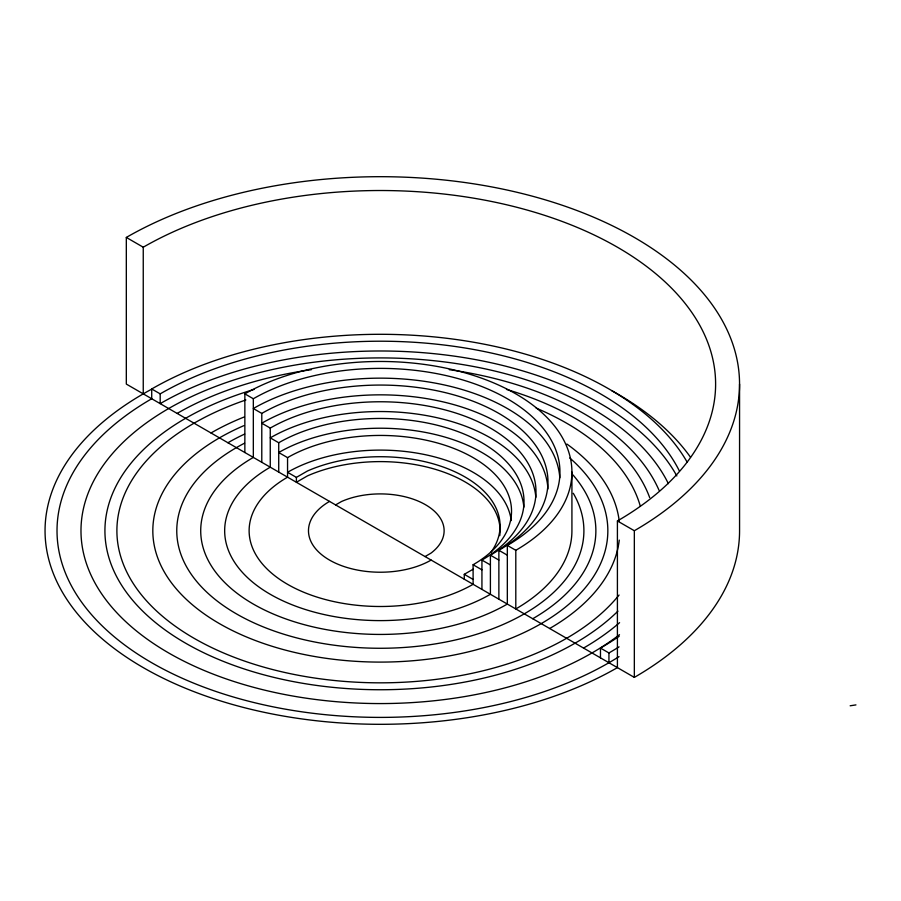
<?xml version="1.0" encoding="UTF-8"?>
<svg xmlns="http://www.w3.org/2000/svg" width="901" height="901" viewBox="0 0 901 901"><rect width="100%" height="100%" fill="white"/><g stroke="black" fill="none" stroke-linecap="round" stroke-linejoin="round"><path stroke-width="1.35" d="M511.216 520.587A131.208 75.752 0 0 0 426.297 454.904A131.208 75.752 0 0 0 287.554 472.293L296.384 477.384L307.432 471.009A119.743 69.129 0 0 1 453.226 471.009A119.743 69.129 0 0 1 490.955 552.313M335.611 504.92L341.49 501.519A63.791 36.828 0 0 1 425.441 504.695A63.791 36.828 0 0 1 430.937 553.158L425.058 556.559M464.274 579.208L464.274 574.32L473.115 569.218M850.161 705.787L855.95 704.897M739.563 384.085L739.563 530.745A359.229 207.399 0 0 1 634.338 677.394L126.32 384.085L126.32 237.436L143.248 247.212A335.285 193.569 0 0 1 617.41 247.212A335.285 193.569 0 0 1 617.41 520.958L617.41 667.618A335.285 193.569 0 0 1 139.295 665.287A335.285 193.569 0 0 1 151.368 389.333M617.41 520.958L634.338 530.734L634.338 677.394M244.858 452.527L244.858 393.861L253.327 398.749A179.614 103.694 0 0 1 507.331 398.749A179.614 103.694 0 0 1 507.331 545.409L507.331 604.064A179.614 103.694 0 0 1 253.327 604.064A179.614 103.694 0 0 1 253.327 457.415L253.327 398.749M507.331 545.409L515.8 550.297L515.8 608.952A191.586 110.609 0 0 0 571.921 530.745L571.921 472.079M498.872 599.176L498.872 550.297A167.642 96.79 0 0 0 498.872 413.413A167.642 96.79 0 0 0 261.786 413.413L253.327 408.525A179.614 103.694 0 0 1 445.815 385.29A179.614 103.694 0 0 1 559.803 477.812M498.872 550.297L507.331 555.185M270.255 428.088L270.255 467.191A155.67 89.875 0 0 0 270.255 594.288A155.67 89.875 0 0 0 490.403 594.288L490.403 555.185A155.67 89.875 0 0 0 490.403 428.088A155.67 89.875 0 0 0 270.255 428.088L261.786 423.2A167.642 96.79 0 0 1 442.357 401.711A167.642 96.79 0 0 1 547.909 488.984M490.403 555.185L498.872 560.073M481.934 589.4L481.934 560.073A143.687 82.96 0 0 0 481.934 442.751A143.687 82.96 0 0 0 278.724 442.751L270.255 437.863A155.67 89.875 0 0 1 436.58 417.613A155.67 89.875 0 0 1 535.836 497.284M481.934 560.073L490.403 564.961M287.554 457.618L287.554 477.181A131.208 75.752 0 0 0 287.554 584.31A131.208 75.752 0 0 0 473.104 584.31L473.104 564.747A131.208 75.752 0 0 0 473.104 457.618A131.208 75.752 0 0 0 287.554 457.618L278.724 452.527A143.687 82.96 0 0 1 432.063 433.786A143.687 82.96 0 0 1 523.853 507.139M473.104 564.747L481.934 569.849M619.043 656.626A323.301 186.653 0 0 1 156.954 665.681A323.301 186.653 0 0 1 151.717 398.749L151.717 388.973L160.187 393.861A311.329 179.749 0 0 1 679.343 470.896M619.178 636.264A311.329 179.749 0 0 1 600.471 648.067L608.941 652.955L608.941 662.731M464.274 574.32L473.104 579.411M600.471 648.067L600.471 657.843M296.384 477.384L296.384 482.272L307.432 475.897A119.743 69.129 0 0 1 437.053 469.86A119.743 69.129 0 0 1 499.773 535.633M278.724 442.751L278.724 472.079M261.786 413.413L261.786 462.303M160.187 393.861L160.187 403.637A311.329 179.749 0 0 1 676.842 475.953M143.248 247.212L143.248 393.861M431.129 560.073A71.843 41.48 0 0 1 329.529 560.073A71.843 41.48 0 0 1 329.529 501.406M569.781 458.012A227.514 131.355 0 0 1 509.876 638.719A227.514 131.355 0 0 1 195.799 607.578A227.514 131.355 0 0 1 243.766 425.689M619.269 540.082A239.486 138.27 0 0 1 549.666 628.504M210.992 432.976A239.486 138.27 0 0 1 244.34 416.926M566.887 444.047A239.486 138.27 0 0 1 619.269 521.397M572.912 474.861A215.542 124.439 0 0 1 532.739 618.728M227.919 442.751A215.542 124.439 0 0 1 244.667 434.045M617.917 611.16A275.413 159.004 0 0 1 180.358 640.07A275.413 159.004 0 0 1 254.183 389.401M506.475 389.401A275.413 159.004 0 0 1 649.7 497.634M619.584 622.659A287.385 165.919 0 0 1 583.544 648.067M177.114 413.424A287.385 165.919 0 0 1 311.397 369.669M449.261 369.669A287.385 165.919 0 0 1 659.093 490.403M619.055 595.043A263.43 152.089 0 0 1 203.513 643.483A263.43 152.089 0 0 1 245.872 399.954M536.185 408.119A263.43 152.089 0 0 1 640.284 506.114M573.284 493.286A203.558 117.524 0 0 1 470.626 636.072A203.558 117.524 0 0 1 211.735 596.608A203.558 117.524 0 0 1 244.554 443.179M619.494 634.687A299.357 172.834 0 0 1 153.102 643.258A299.357 172.834 0 0 1 238.821 378.443A299.357 172.834 0 0 1 668.373 483.668M611.644 390.617A335.285 193.569 0 0 1 690.504 457.235M126.32 237.436A359.229 207.399 0 0 1 634.338 237.436A359.229 207.399 0 0 1 634.338 530.734M244.858 393.861A191.586 110.609 0 0 1 515.8 393.861A191.586 110.609 0 0 1 515.8 550.297M619.043 646.85A323.301 186.653 0 0 1 608.941 652.955M151.717 388.973A323.301 186.653 0 0 1 687.181 462.168"/></g></svg>
